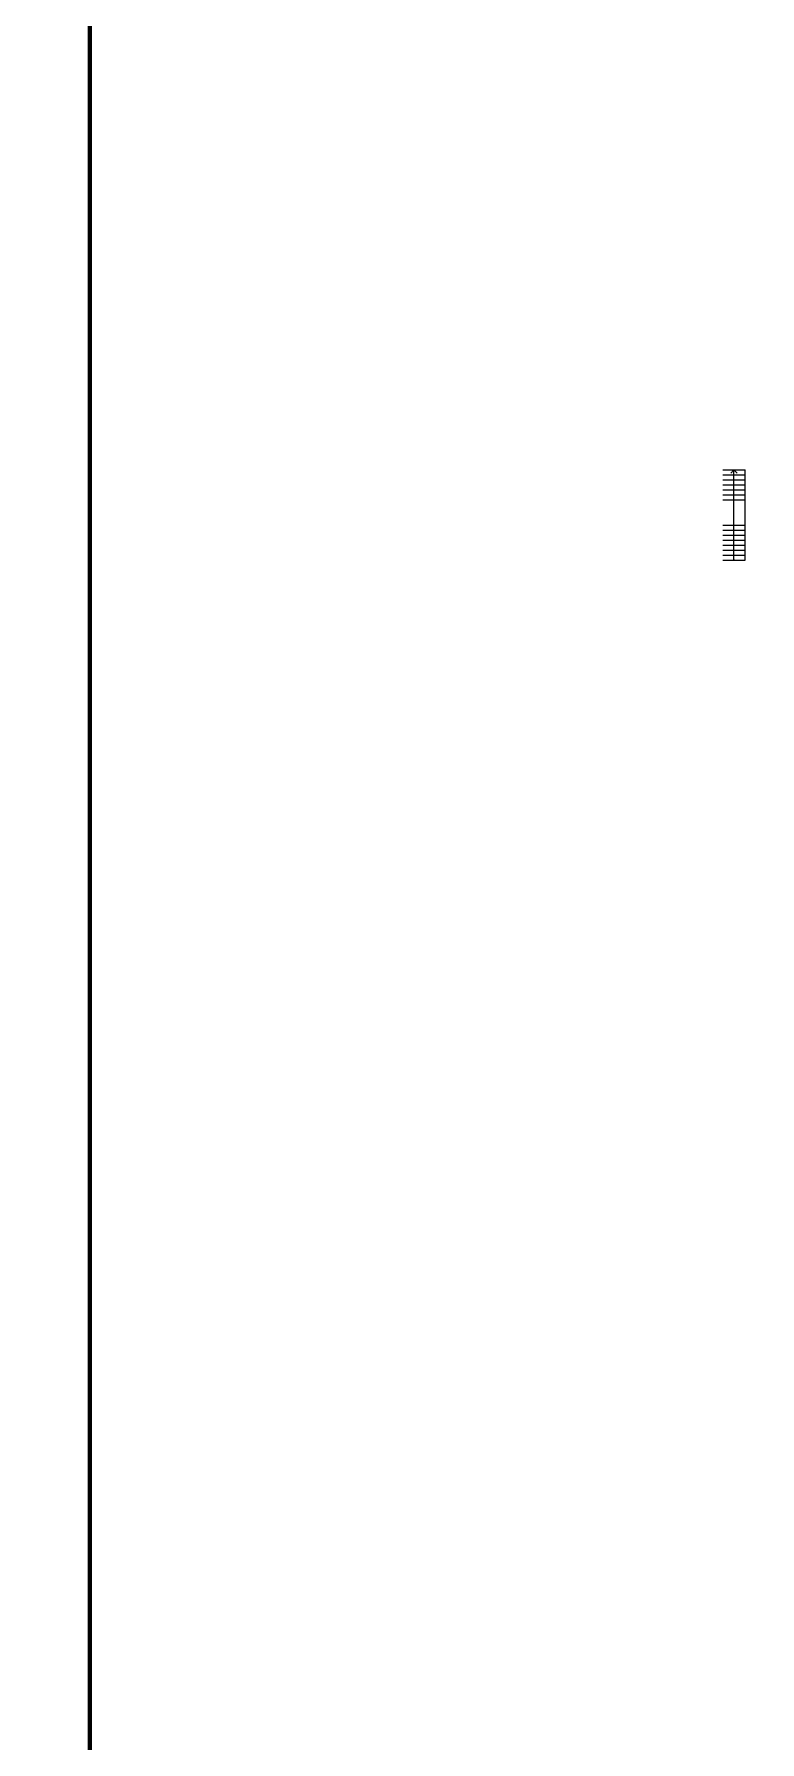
# Model space of a CAD drawing. Header units: inches. Extents: x 2 to 337, y 2 to 182.
# Drawn here: x 110.6 to 139.5, y 62.3 to 130.4 of the extents above; entities that cross this region are included whole.
import ezdxf

# ---------------------------------------------------------------- set-up
doc = ezdxf.new("R2010")
doc.units = ezdxf.units.IN
doc.header["$MEASUREMENT"] = 0
doc.layers.add('IS-SANITARIOS', color=6, linetype='Continuous', lineweight=9)
doc.layers.add('l muro', color=5, linetype='Continuous', lineweight=80)

msp = doc.modelspace()

# ---------------------------------------------------------------- linework, layer by layer
at = {"layer": 'IS-SANITARIOS'}
for p, q in [((138.057, 113.027), (138.957, 113.027)), ((138.507, 113.027), (138.38, 112.9)), ((138.507, 110.827), (138.507, 113.027)), ((138.507, 113.027), (138.635, 112.9)), ((138.957, 109.427), (138.957, 113.027)), ((138.057, 112.827), (138.957, 112.827)), ((138.057, 112.627), (138.957, 112.627)), ((138.057, 112.427), (138.957, 112.427)), ((138.057, 112.227), (138.957, 112.227)), ((138.057, 112.027), (138.957, 112.027)), ((138.057, 111.827), (138.957, 111.827)), ((138.057, 110.827), (138.957, 110.827)), ((138.057, 110.627), (138.957, 110.627)), ((138.057, 110.427), (138.957, 110.427)), ((138.507, 109.427), (138.507, 110.827)), ((138.057, 110.227), (138.957, 110.227)), ((138.057, 110.027), (138.957, 110.027)), ((138.057, 109.827), (138.957, 109.827)), ((138.057, 109.627), (138.957, 109.627)), ((138.057, 109.427), (138.957, 109.427))]:
    msp.add_line(p, q, dxfattribs=at)
msp.add_circle((138.507, 109.427), 0.0188, dxfattribs=at)
at = {"layer": 'l muro'}
for points in [[(1.672, 181.032), (112.831, 181.032), (112.831, 1.955), (1.672, 1.955)], [(112.831, 181.032), (223.99, 181.032), (223.99, 1.955), (112.831, 1.955)]]:
    msp.add_lwpolyline(points, close=True, dxfattribs=at)

doc.saveas('drawing.dxf')
